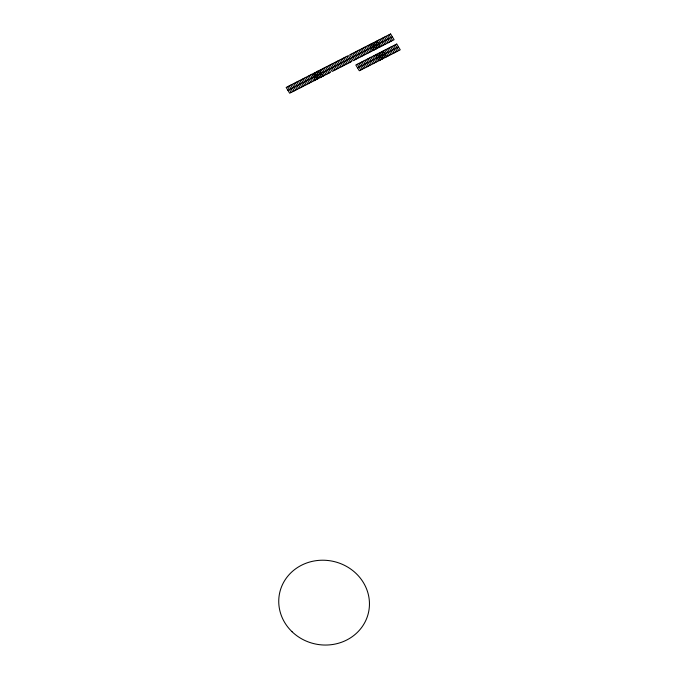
<?xml version="1.0" encoding="UTF-8"?>
<svg xmlns="http://www.w3.org/2000/svg" width="679" height="679" viewBox="0 0 679 679"><rect width="100%" height="100%" fill="white"/><g stroke="black" fill="none" stroke-linecap="round" stroke-linejoin="round"><path stroke-width="1.02" d="M287.904 90.324L350.101 58.487M351.416 57.791L392.369 36.836M357.544 67.883L398.497 46.927M389.092 34.731L392.606 40.485M395.229 44.814L398.743 50.569M387.573 35.503L391.096 41.258M393.71 45.595L397.223 51.349M386.062 36.284L389.576 42.039M392.19 46.367L395.704 52.122M384.543 37.056L388.057 42.811M390.671 47.148L394.193 52.903M383.024 37.837L386.538 43.592M389.16 47.92L392.674 53.675M381.505 38.61L385.027 44.364M387.641 48.701L391.155 54.456M379.994 39.39L383.508 45.145M386.122 49.474L389.644 55.237M378.475 40.163L381.988 45.917M384.611 50.254L388.125 56.009M378.958 47.479L375.453 41.716L378.941 47.479M373.934 42.488L377.439 48.251M373.925 42.497L377.431 48.26M374.409 49.805L370.904 44.042L374.392 49.813M369.384 44.822L372.89 50.586L369.376 44.831M375.521 54.914L379.018 60.669M375.504 54.914L379.009 60.677M367.857 45.603L371.371 51.358M373.993 55.695L377.507 61.45M366.337 46.384L369.851 52.139M372.474 56.467L375.988 62.222M364.818 47.157L368.341 52.911M370.955 57.248L374.469 63.003M363.307 47.937L366.821 53.692M369.435 58.029L372.958 63.784M361.788 48.71L365.302 54.464M367.925 58.801L371.438 64.556M360.269 49.491L363.791 55.245M366.405 59.582L369.919 65.337M358.758 50.271L362.272 56.026M364.886 60.355L368.4 66.109M357.239 51.044L360.753 56.798M363.367 61.135L366.889 66.89M355.72 51.825L359.233 57.579M361.856 61.908L365.37 67.662M354.2 52.597L357.723 58.352M360.337 62.689L363.851 68.443M352.69 53.378L356.203 59.132M358.818 63.461L362.34 69.216M351.17 54.15L354.684 59.905M357.307 64.242L360.821 69.996M346.825 56.382L350.339 62.137M345.305 57.155L348.819 62.909M343.786 57.936L347.308 63.69M342.275 58.708L345.789 64.463M340.756 59.489L344.27 65.243M339.237 60.261L342.759 66.016M337.726 61.042L341.24 66.797M336.207 61.814L339.721 67.569M334.688 62.595L338.201 68.35M333.168 63.376L336.691 69.131M331.658 64.149L335.171 69.903M330.138 64.929L333.652 70.684M328.619 65.702L332.133 71.456L351.841 61.365L348.344 55.602L286.165 87.455L289.661 93.218L330.605 72.246L327.108 66.483M325.589 67.255L329.103 73.009M324.07 68.036L327.584 73.79M322.55 68.808L326.073 74.563M321.04 69.589L324.554 75.344M323.034 76.124L319.529 70.361L323.026 76.124M318.018 71.134L321.515 76.897M318.001 71.142L321.507 76.905M318.485 78.45L314.98 72.687L318.468 78.458M313.469 73.468L316.966 79.231M313.452 73.476L316.957 79.239M310.422 75.029L313.936 80.784M308.903 75.802L312.416 81.556M307.383 76.583L310.897 82.337M305.864 77.355L309.386 83.11M304.353 78.136L307.867 83.89M302.834 78.917L306.348 84.671M301.315 79.689L304.829 85.444M299.804 80.47L303.318 86.225M298.285 81.242L301.799 86.997M296.765 82.023L300.279 87.778M295.246 82.796L298.768 88.55M293.735 83.576L297.249 89.331M292.216 84.349L295.73 90.103M290.697 85.13L294.211 90.884M289.178 85.902L292.7 91.665M287.667 86.683L291.181 92.437M390.612 33.95L349.668 54.923L353.173 60.686L394.109 39.713L390.612 33.95M396.74 44.042L355.796 65.014L359.301 70.769L400.245 49.796L396.74 44.042M380.478 46.698L376.972 40.935L380.461 46.707M386.606 56.79L383.1 51.027L386.597 56.79M385.086 57.562L381.59 51.799L385.078 57.571M383.576 58.343L380.07 52.58L383.559 58.352M375.92 49.032L372.423 43.269L375.911 49.032M382.056 59.115L378.551 53.352L382.039 59.124M380.537 59.896L377.04 54.133L380.529 59.905M320.004 77.678L316.499 71.915L319.987 77.678M315.455 80.003L311.95 74.24L315.438 80.012M292.046 631.725A45.493 42.268 12.1 0 0 367.916 614.818A45.493 42.268 12.1 0 0 312.332 561.355A45.493 42.268 12.1 0 0 292.046 631.725"/></g></svg>
